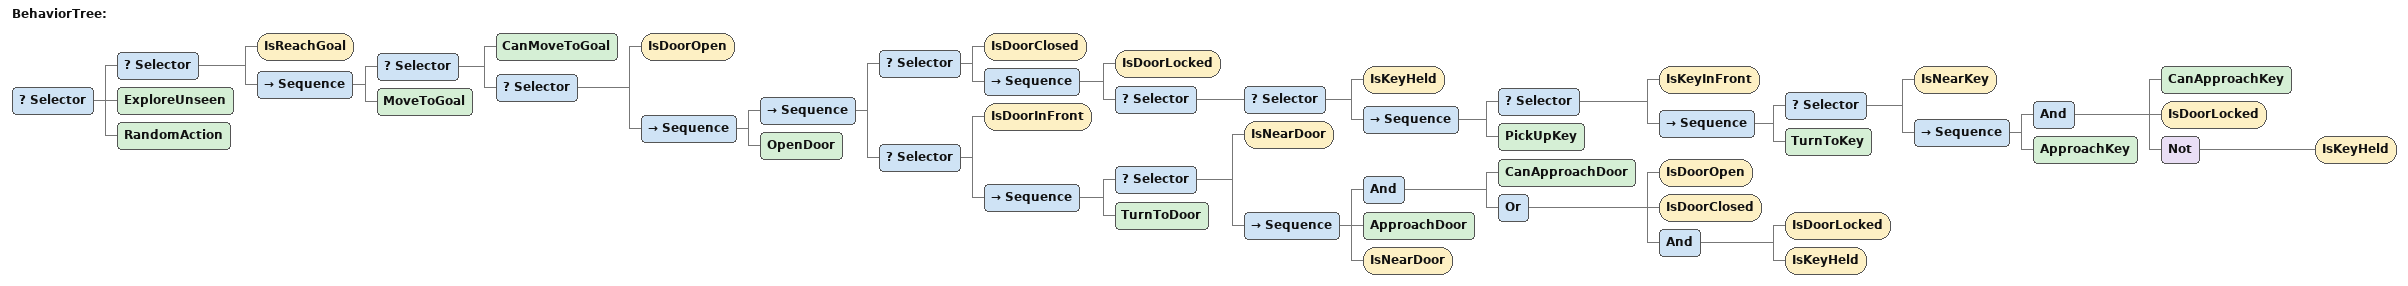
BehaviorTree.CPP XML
<!--id:4dcda9d646-->
<root label="DoorKey">
    <BehaviorTree id="DoorKey">
        <Selector>
            <Selector>
                <IsReachGoal/>
                <Sequence>
                    <Selector>
                        <CanMoveToGoal/>
                        <!--开门-->
                        <Selector>
                            <IsDoorOpen/>
                            <Sequence>
                                <Sequence>
                                    <!--持有钥匙-->
                                    <Selector>
                                        <IsDoorClosed/>
                                        <Sequence>
                                            <IsDoorLocked/>
                                            <!--取钥匙的流程-->
                                            <Selector>
                                                <!--拿钥匙-->
                                                <Selector>
                                                    <IsKeyHeld/>
                                                    <Sequence>
                                                        <!--转向钥匙-->
                                                        <Selector>
                                                            <IsKeyInFront/>
                                                            <Sequence>
                                                                <!--接近钥匙-->
                                                                <Selector>
                                                                    <IsNearKey/>
                                                                    <Sequence>
                                                                        <And>
                                                                            <CanApproachKey/>
                                                                            <IsDoorLocked/>
                                                                            <Not>
                                                                                <IsKeyHeld/>
                                                                            </Not>
                                                                        </And>
                                                                        <ApproachKey/>
                                                                    </Sequence>
                                                                </Selector>
                                                                <TurnToKey/>
                                                            </Sequence>
                                                        </Selector>
                                                        <PickUpKey/>
                                                    </Sequence>
                                                </Selector>
                                            </Selector>
                                        </Sequence>
                                    </Selector>
                                    <!--转向门-->
                                    <Selector>
                                        <IsDoorInFront/>
                                        <Sequence>
                                            <!--接近门-->
                                            <Selector>
                                                <IsNearDoor/>
                                                <Sequence>
                                                    <And>
                                                        <CanApproachDoor/>
                                                        <Or>
                                                            <IsDoorOpen/>
                                                            <IsDoorClosed/>
                                                            <And>
                                                                <IsDoorLocked/>
                                                                <IsKeyHeld/>
                                                            </And>
                                                        </Or>
                                                    </And>
                                                    <ApproachDoor/>
                                                    <IsNearDoor/>
                                                </Sequence>
                                            </Selector>
                                            <TurnToDoor/>
                                        </Sequence>
                                    </Selector>
                                </Sequence>
                                <OpenDoor/>
                            </Sequence>
                        </Selector>
                    </Selector>
                    <MoveToGoal/>
                </Sequence>
            </Selector>

            <ExploreUnseen/>

            <!--随机移动-->
            <RandomAction/>
        </Selector>
    </BehaviorTree>
</root>
